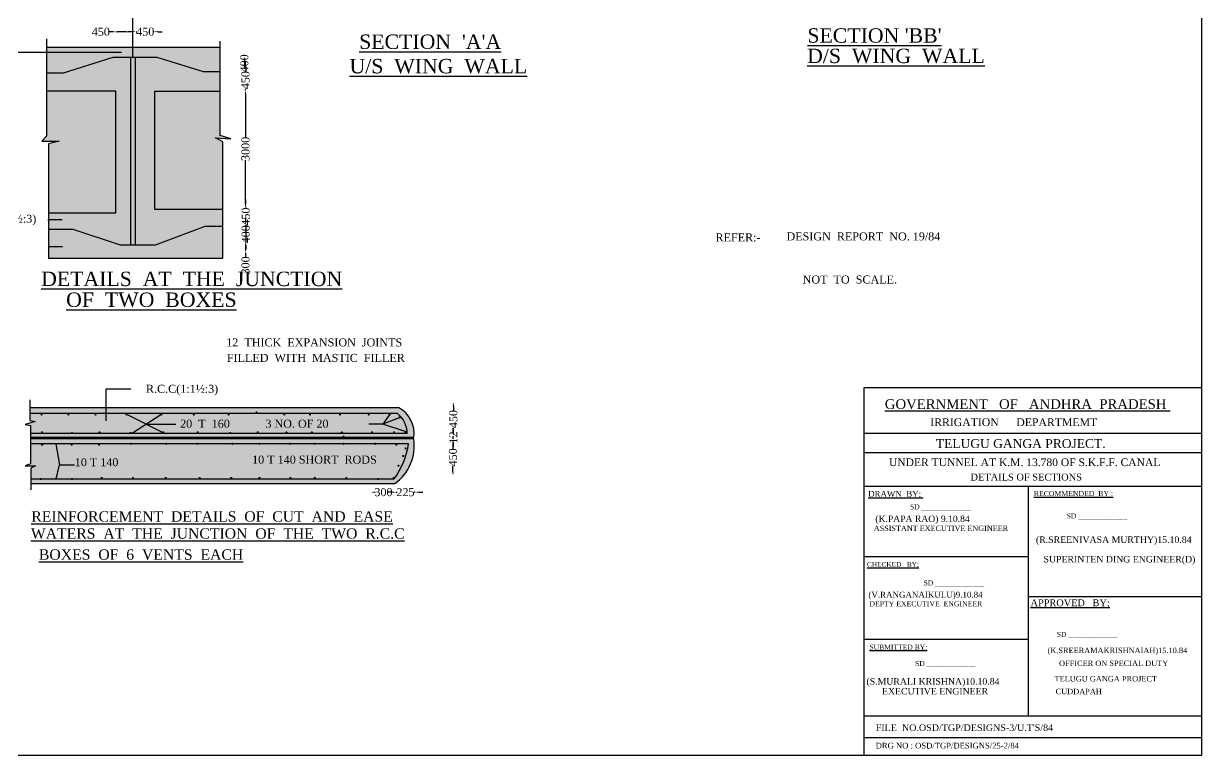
# Model space of a CAD drawing. Header units: millimetres. Extents: x 406 to 27759, y 434 to 17008.
# Drawn here: x 13044 to 27759, y 434 to 9581 of the extents above; entities that cross this region are included whole.
import ezdxf

# ---------------------------------------------------------------- set-up
doc = ezdxf.new("R2010")
doc.units = ezdxf.units.MM
doc.linetypes.add('ACAD_ISO03W100', pattern=[30, 12, -18])
for name, color, linetype in [('DIM', 5, 'Continuous'), ('dwg', 20, 'Continuous'), ('HATCH', 2, 'Continuous'), ('TEXT', 7, 'Continuous')]:
    doc.layers.add(name, color=color, linetype=linetype)
doc.layers.add('TITLE', color=7, linetype='Continuous', lineweight=30)
doc.styles.get("Standard").update_dxf_attribs({"font": 'TIMES.TTF', "height": 100})
doc.dimstyles.new('ISO-25', dxfattribs={"dimtxt": 100, "dimasz": 50, "dimexe": 1.265, "dimexo": 0.625, "dimtad": 0, "dimdec": 1, "dimtxsty": 'Standard', "dimcen": 2.5, "dimse1": 1, "dimse2": 1, "dimclre": 5, "dimclrt": 4, "dimadec": 0, "dimazin": 0, "dimtfac": 1, "dimtdec": 1, "dimtmove": 0, "dimatfit": 3, "dimfxl": 1, "dimarcsym": 0})

# ---------------------------------------------------------------- blocks, each defined once
blk = doc.blocks.new('*D54')
at = {"layer": 'Defpoints', "color": 0, "ltscale": 15}
for p in [(17382, 3728), (17698, 3728), (17698, 3724)]:
    blk.add_point(p, dxfattribs=at)
at = {"layer": 'DIM', "color": 0, "lineweight": -2, "ltscale": 15}
for p, q in [((17432, 3724), (17435, 3724)), ((17648, 3724), (17646, 3724))]:
    blk.add_line(p, q, dxfattribs=at)
at = {"layer": 'DIM', "color": 0, "ltscale": 15}
for points in [[(17432, 3732), (17432, 3716), (17382, 3724)], [(17648, 3732), (17648, 3716), (17698, 3724)]]:
    blk.add_solid(points, dxfattribs=at)
at = {"layer": 'DIM', "color": 4, "ltscale": 15, "insert": (17540, 3724), "char_height": 100, "attachment_point": 5}
blk.add_mtext('300', dxfattribs=at)
blk = doc.blocks.new('*D55')
at = {"layer": 'Defpoints', "color": 0, "ltscale": 15}
for p in [(17698, 3724), (17931, 3724), (17931, 3724)]:
    blk.add_point(p, dxfattribs=at)
at = {"layer": 'DIM', "color": 0, "lineweight": -2, "ltscale": 15}
for p, q in [((17648, 3724), (17598, 3724)), ((17698, 3724), (17710, 3724)), ((17931, 3724), (17920, 3724)), ((17981, 3724), (18031, 3724))]:
    blk.add_line(p, q, dxfattribs=at)
at = {"layer": 'DIM', "color": 0, "ltscale": 15}
for points in [[(17648, 3732), (17648, 3716), (17698, 3724)], [(17981, 3732), (17981, 3716), (17931, 3724)]]:
    blk.add_solid(points, dxfattribs=at)
at = {"layer": 'DIM', "color": 4, "ltscale": 15, "insert": (17815, 3724), "char_height": 100, "attachment_point": 5}
blk.add_mtext('225', dxfattribs=at)
blk = doc.blocks.new('*D56')
at = {"layer": 'Defpoints', "color": 0, "ltscale": 15}
for p in [(18408, 4389), (18410, 4389), (18410, 3929)]:
    blk.add_point(p, dxfattribs=at)
at = {"layer": 'DIM', "color": 0, "lineweight": -2, "ltscale": 15}
for p, q in [((18408, 4339), (18408, 4267)), ((18408, 3979), (18408, 4052))]:
    blk.add_line(p, q, dxfattribs=at)
at = {"layer": 'DIM', "color": 0, "ltscale": 15}
for points in [[(18400, 4339), (18417, 4339), (18408, 4389)], [(18400, 3979), (18417, 3979), (18408, 3929)]]:
    blk.add_solid(points, dxfattribs=at)
at = {"layer": 'DIM', "color": 4, "ltscale": 15, "insert": (18408, 4159), "char_height": 100, "attachment_point": 5, "rotation": 90}
blk.add_mtext('450', dxfattribs=at)
blk = doc.blocks.new('*D57')
at = {"layer": 'Defpoints', "color": 0, "ltscale": 15}
for p in [(18408, 4426), (18412, 4426), (18408, 4389)]:
    blk.add_point(p, dxfattribs=at)
at = {"layer": 'DIM', "color": 0, "lineweight": -2, "ltscale": 15}
for p, q in [((18412, 4476), (18412, 4526)), ((18412, 4389), (18412, 4426)), ((18412, 4339), (18412, 4289))]:
    blk.add_line(p, q, dxfattribs=at)
at = {"layer": 'DIM', "color": 0, "ltscale": 15}
for points in [[(18404, 4476), (18420, 4476), (18412, 4426)], [(18404, 4339), (18420, 4339), (18412, 4389)]]:
    blk.add_solid(points, dxfattribs=at)
at = {"layer": 'DIM', "color": 4, "ltscale": 15, "insert": (18412, 4407), "char_height": 100, "attachment_point": 5, "rotation": 90}
blk.add_mtext('12', dxfattribs=at)
blk = doc.blocks.new('*D58')
at = {"layer": 'Defpoints', "color": 0, "ltscale": 15}
for p in [(18412, 4850), (18413, 4850), (18412, 4426)]:
    blk.add_point(p, dxfattribs=at)
at = {"layer": 'DIM', "color": 0, "lineweight": -2, "ltscale": 15}
for p, q in [((18413, 4800), (18413, 4746)), ((18413, 4476), (18413, 4530))]:
    blk.add_line(p, q, dxfattribs=at)
at = {"layer": 'DIM', "color": 0, "ltscale": 15}
for points in [[(18404, 4800), (18421, 4800), (18413, 4850)], [(18404, 4476), (18421, 4476), (18413, 4426)]]:
    blk.add_solid(points, dxfattribs=at)
at = {"layer": 'DIM', "color": 4, "ltscale": 15, "insert": (18413, 4638), "char_height": 100, "attachment_point": 5, "rotation": 90}
blk.add_mtext('450', dxfattribs=at)
blk = doc.blocks.new('*D60')
at = {"layer": 'Defpoints', "color": 0, "ltscale": 15}
for p in [(14166, 9477), (14166, 9477), (14377, 9477)]:
    blk.add_point(p, dxfattribs=at)
at = {"layer": 'DIM', "color": 0, "lineweight": -2, "ltscale": 15}
for p, q in [((14166, 9477), (14116, 9477)), ((14327, 9477), (14216, 9477))]:
    blk.add_line(p, q, dxfattribs=at)
at = {"layer": 'DIM', "color": 0, "ltscale": 15}
for points in [[(14216, 9485), (14216, 9468), (14166, 9477)], [(14327, 9485), (14327, 9468), (14377, 9477)]]:
    blk.add_solid(points, dxfattribs=at)
at = {"layer": 'DIM', "color": 4, "ltscale": 15, "insert": (14009, 9477), "char_height": 100, "attachment_point": 5}
blk.add_mtext('450', dxfattribs=at)
blk = doc.blocks.new('*D61')
at = {"layer": 'Defpoints', "color": 0, "ltscale": 15}
for p in [(14451, 9474), (14677, 9479), (14677, 9474)]:
    blk.add_point(p, dxfattribs=at)
at = {"layer": 'DIM', "color": 0, "lineweight": -2, "ltscale": 15}
for p, q in [((14401, 9479), (14351, 9479)), ((14451, 9479), (14457, 9479)), ((14677, 9479), (14672, 9479)), ((14727, 9479), (14777, 9479))]:
    blk.add_line(p, q, dxfattribs=at)
at = {"layer": 'DIM', "color": 0, "ltscale": 15}
for points in [[(14401, 9487), (14401, 9470), (14451, 9479)], [(14727, 9487), (14727, 9470), (14677, 9479)]]:
    blk.add_solid(points, dxfattribs=at)
at = {"layer": 'DIM', "color": 4, "ltscale": 15, "insert": (14564, 9479), "char_height": 100, "attachment_point": 5}
blk.add_mtext('450', dxfattribs=at)
blk = doc.blocks.new('*D62')
at = {"layer": 'Defpoints', "color": 0, "ltscale": 15}
for p in [(15802, 9168), (15802, 8997), (15802, 8997)]:
    blk.add_point(p, dxfattribs=at)
at = {"layer": 'DIM', "color": 0, "lineweight": -2, "ltscale": 15}
blk.add_line((15802, 9118), (15802, 9047), dxfattribs=at)
at = {"layer": 'DIM', "color": 0, "ltscale": 15}
for points in [[(15794, 9118), (15810, 9118), (15802, 9168)], [(15794, 9047), (15810, 9047), (15802, 8997)]]:
    blk.add_solid(points, dxfattribs=at)
at = {"layer": 'DIM', "color": 4, "ltscale": 15, "insert": (15802, 9083), "char_height": 100, "attachment_point": 5, "rotation": 90}
blk.add_mtext('400', dxfattribs=at)
blk = doc.blocks.new('*D63')
at = {"layer": 'Defpoints', "color": 0, "ltscale": 15}
for p in [(15802, 8997), (15802, 8749), (15816, 8749)]:
    blk.add_point(p, dxfattribs=at)
at = {"layer": 'DIM', "color": 0, "lineweight": -2, "ltscale": 15}
for p, q in [((15816, 9047), (15816, 9097)), ((15816, 8997), (15816, 8981)), ((15816, 8749), (15816, 8765)), ((15816, 8699), (15816, 8649))]:
    blk.add_line(p, q, dxfattribs=at)
at = {"layer": 'DIM', "color": 0, "ltscale": 15}
for points in [[(15808, 9047), (15824, 9047), (15816, 8997)], [(15808, 8699), (15824, 8699), (15816, 8749)]]:
    blk.add_solid(points, dxfattribs=at)
at = {"layer": 'DIM', "color": 4, "ltscale": 15, "insert": (15816, 8873), "char_height": 100, "attachment_point": 5, "rotation": 90}
blk.add_mtext('450', dxfattribs=at)
blk = doc.blocks.new('*D64')
at = {"layer": 'Defpoints', "color": 0, "ltscale": 15}
for p in [(15816, 8749), (15816, 7280), (15816, 7280)]:
    blk.add_point(p, dxfattribs=at)
at = {"layer": 'DIM', "color": 0, "lineweight": -2, "ltscale": 15}
for p, q in [((15816, 8699), (15816, 8157)), ((15816, 7330), (15816, 7872))]:
    blk.add_line(p, q, dxfattribs=at)
at = {"layer": 'DIM', "color": 0, "ltscale": 15}
for points in [[(15808, 8699), (15824, 8699), (15816, 8749)], [(15808, 7330), (15824, 7330), (15816, 7280)]]:
    blk.add_solid(points, dxfattribs=at)
at = {"layer": 'DIM', "color": 4, "ltscale": 15, "insert": (15816, 8014), "char_height": 100, "attachment_point": 5, "rotation": 90}
blk.add_mtext('3000', dxfattribs=at)
blk = doc.blocks.new('*D65')
at = {"layer": 'Defpoints', "color": 0, "ltscale": 15}
for p in [(15816, 7280), (15816, 7057), (15819, 7057)]:
    blk.add_point(p, dxfattribs=at)
at = {"layer": 'DIM', "color": 0, "lineweight": -2, "ltscale": 15}
for p, q in [((15819, 7330), (15819, 7380)), ((15819, 7280), (15819, 7276)), ((15819, 7057), (15819, 7061)), ((15819, 7007), (15819, 6957))]:
    blk.add_line(p, q, dxfattribs=at)
at = {"layer": 'DIM', "color": 0, "ltscale": 15}
for points in [[(15810, 7330), (15827, 7330), (15819, 7280)], [(15810, 7007), (15827, 7007), (15819, 7057)]]:
    blk.add_solid(points, dxfattribs=at)
at = {"layer": 'DIM', "color": 4, "ltscale": 15, "insert": (15819, 7168), "char_height": 100, "attachment_point": 5, "rotation": 90}
blk.add_mtext('450', dxfattribs=at)
blk = doc.blocks.new('*D66')
at = {"layer": 'Defpoints', "color": 0, "ltscale": 15}
for p in [(15819, 7057), (15819, 6855), (15819, 6855)]:
    blk.add_point(p, dxfattribs=at)
at = {"layer": 'DIM', "color": 0, "lineweight": -2, "ltscale": 15}
for p, q in [((15819, 7107), (15819, 7157)), ((15819, 7057), (15819, 6855)), ((15819, 6805), (15819, 6755))]:
    blk.add_line(p, q, dxfattribs=at)
at = {"layer": 'DIM', "color": 0, "ltscale": 15}
for points in [[(15810, 7107), (15827, 7107), (15819, 7057)], [(15810, 6805), (15827, 6805), (15819, 6855)]]:
    blk.add_solid(points, dxfattribs=at)
at = {"layer": 'DIM', "color": 4, "ltscale": 15, "insert": (15819, 6947), "char_height": 100, "attachment_point": 5, "rotation": 90}
blk.add_mtext('400', dxfattribs=at)
blk = doc.blocks.new('*D67')
at = {"layer": 'Defpoints', "color": 0, "ltscale": 15}
for p in [(15819, 6855), (15816, 6714), (15819, 6714)]:
    blk.add_point(p, dxfattribs=at)
at = {"layer": 'DIM', "color": 0, "lineweight": -2, "ltscale": 15}
for p, q in [((15816, 6805), (15816, 6764)), ((15816, 6714), (15816, 6664))]:
    blk.add_line(p, q, dxfattribs=at)
at = {"layer": 'DIM', "color": 0, "ltscale": 15}
for points in [[(15808, 6805), (15825, 6805), (15816, 6855)], [(15808, 6764), (15825, 6764), (15816, 6714)]]:
    blk.add_solid(points, dxfattribs=at)
at = {"layer": 'DIM', "color": 4, "ltscale": 15, "insert": (15816, 6558), "char_height": 100, "attachment_point": 5, "rotation": 90}
blk.add_mtext('300', dxfattribs=at)

msp = doc.modelspace()

# ---------------------------------------------------------------- hatches: boundary and pattern name
at = {"layer": 'HATCH', "ltscale": 15}
h = msp.add_hatch(dxfattribs=at)
h.set_pattern_fill('AR-CONC', color=256, scale=2, style=0)
h.set_pattern_definition([(50, (0, 0), (364.3693, -31.8782), [38.1, -419.1]), (355, (0, 0), (-70.4857, 382.1133), [30.48, -335.28]), (100.451, (30.36, -2.66), (293.885, 350.2334), [32.38, -356.18]), (46.1842, (0, 101.6), (542.158, -84.0847), [57.15, -628.65]), (96.6356, (45.2, 94.6), (474.8085, 494.851), [48.57, -534.27]), (351.184, (0, 101.6), (474.809, 494.85), [45.72, -502.92]), (21, (50.8, 76.2), (303.2298, -204.531), [38.1, -419.1]), (326, (50.8, 76.2), (123.604, 368.376), [30.48, -335.28]), (71.4514, (76.07, 59.16), (426.833, 163.8457), [32.38, -356.18]), (37.5, (0, 0), (6.1772, 169.1101), [0, -331.216, 0, -340.36, 0, -336.55]), (7.5, (0, 0), (133.6393, 200.3611), [0, -194.056, 0, -323.596, 0, -128.27]), (327.5, (-113.28, 0), (271.1812, -11.4575), [0, -127, 0, -396.24, 0, -525.78]), (317.5, (-164.08, 0), (296.2584, 50.853), [0, -165.1, 0, -263.144, 0, -373.38])])
h.paths.add_polyline_path([(4974.3, 15031.6), (4974.3, 15183.85), (4029.8, 15183.85), (3991.62, 15041.3), (3951.16, 15118.1), (3929.26, 15052.67), (3855.94, 15183.85), (3650.1, 15183.85), (3049.49, 15545.17), (2937.02, 15466.01), (2937.02, 15542.48), (2878.56, 15500.11), (2900.43, 15634.84), (3650.1, 15183.85), (4974.3, 15183.85), (4974.3, 12576.6), (5026.74, 12531.47), (5080.09, 12467.07), (5137.88, 12400.44), (5177.89, 12327.16), (5137.88, 12225), (5060.08, 12123.58), (2132.06, 12123.58), (2132.06, 12383.34), (2033.94, 12412.75), (2118.64, 12457.85), (2118.64, 12981.7), (2919.37, 12981.7), (4256.46, 15031.6)], flags=16)
h.paths.add_polyline_path([(8294.54, 15233.41), (9217.89, 15233.41), (9770.77, 15605.61), (9744.98, 15405.52), (9572.49, 15472.13), (9217.89, 15233.41), (8918.51, 15233.41), (10372.76, 13087.67), (10993.03, 13087.67), (10993.03, 12564.44), (11060.9, 12561.9), (10900.98, 12509.54), (11025.23, 12482.69), (11025.23, 12233.28), (8294.54, 12233.28)], flags=16)
h.paths.add_polyline_path([(3954.88, 8848.08), (4528.82, 8848.08), (5218.19, 4175.4), (5539.7, 4175.4), (5539.7, 2375.05), (4942.89, 2375.05), (4424.31, 3532.8), (2240.23, 3532.8), (2240.23, 4175.4), (2541.62, 4175.4), (3954.88, 8848.08), (3000.44, 9083.3), (2910.5, 8965.22), (2885.07, 9037.88), (2835.85, 8974.39), (2777.14, 9138.33)], flags=16)
h.paths.add_polyline_path([(8560.24, 9113.06), (9165.53, 9113.06), (10165.97, 9254.23), (10117.32, 9085.41), (9974.74, 9227.24), (9165.53, 9113.06), (10857.26, 4213.32), (11156.77, 4213.32), (11156.77, 3665.13), (8694.15, 3665.13), (8377.79, 2394.39), (7771.32, 2394.39), (7771.32, 4213.32), (8061.42, 4213.32)], flags=16)
h.paths.add_polyline_path([(13331.72, 9279.43), (15498.14, 9279.43), (15498.14, 8183.29), (15633.49, 8141.53), (15442.41, 8152.47), (15531.48, 8101.8), (15531.48, 6650.47), (13353.09, 6650.47), (13353.09, 8078.59), (13489.66, 8112.3), (13271.15, 8112.3), (13331.72, 8174.91)], flags=16)
h.paths.add_polyline_path([(18551.3, 16564.02), (18551.3, 11144.58), (19901.85, 11144.58), (19901.85, 10566.39), (19980.3, 10558.31), (19744.14, 10499.32), (19918.99, 10478.89), (19918.99, 9658.92), (18875.14, 9658.92), (18875.14, 10249.45), (15068.9, 10249.45), (15068.9, 10776.25), (15349.11, 10776.25), (17893.46, 16564.02), (16829.25, 16564.02), (16805.17, 16503.46), (16764.05, 16564.02), (16722.13, 16471.49), (16678.26, 16520.03), (16648.8, 16453.19), (16558.81, 16564.02)], flags=16)
h.paths.add_polyline_path([(13120.33, 4780.48), (17727.67, 4780.48, -0.32477082), (17917.83, 4409.47), (13131.72, 4409.47), (13131.72, 4389.04), (17919.51, 4389.04, -0.27958138), (17683.22, 3832.63), (13134.44, 3832.63), (13134.44, 4025.78), (13192.58, 4052.86), (13064.06, 4052.86), (13131.72, 4079.94), (13131.72, 4555.94), (13063.63, 4569.25), (13189.05, 4608.72), (13120.33, 4619.18)], flags=16)
h.paths.add_polyline_path([(15955.2, 4712.43, -0.41421356), (15947.95, 4719.68, -1), (15962.46, 4719.68, -0.41421356), (15955.2, 4712.43), (17709.28, 4712.43, -0.22873612), (17837.39, 4456.88), (13648.07, 4456.88, -0.41421356), (13640.82, 4464.13, -1), (13655.32, 4464.13, -0.41421356), (13648.07, 4456.88), (14380.05, 4456.88, -0.41421356), (14372.8, 4464.13, -1), (14387.3, 4464.13, -0.41421356), (14380.05, 4456.88), (15625.81, 4456.88, -0.41421356), (15618.55, 4464.13, -1), (15633.06, 4464.13, -0.41421356), (15625.81, 4456.88), (17837.39, 4456.88, 0.22873612), (17709.28, 4712.43)], flags=0)
h.paths.add_polyline_path([(13275.66, 4695.24, -1), (13261.15, 4695.24, -1)], flags=0)
h.paths.add_polyline_path([(13282.14, 4471.38, -1), (13267.64, 4471.38, -1)], flags=0)
h.paths.add_polyline_path([(14377.4, 4328.8, -1), (14391.91, 4328.8), (14818.08, 4328.8, -1), (14832.58, 4328.8), (15206.31, 4328.8, -1), (15220.81, 4328.8), (15646.43, 4328.8, -1), (15660.93, 4328.8), (15982.46, 4328.8, -1), (15996.97, 4328.8), (16363.35, 4328.8, -1), (16377.85, 4328.8), (16674.29, 4328.8, -1), (16688.79, 4328.8), (17035.03, 4328.8, -1), (17049.54, 4328.8), (17430.57, 4328.8, -1), (17445.08, 4328.8), (17853.28, 4328.8, -0.11937002), (17673.18, 3889.07), (17479.53, 3889.07, -1), (17465.03, 3889.07), (13656.35, 3889.07, -1), (13641.85, 3889.07), (13263.41, 3889.07, -1), (13248.91, 3889.07, -1), (13263.41, 3889.07), (13641.85, 3889.07, -1), (13656.35, 3889.07), (17465.03, 3889.07, -1), (17479.53, 3889.07), (17673.18, 3889.07, 0.11937002), (17853.28, 4328.8), (17445.08, 4328.8, -1), (17430.57, 4328.8), (17049.54, 4328.8, -1), (17035.03, 4328.8), (16688.79, 4328.8, -1), (16674.29, 4328.8), (16377.85, 4328.8, -1), (16363.35, 4328.8), (15996.97, 4328.8, -1), (15982.46, 4328.8), (15660.93, 4328.8, -1), (15646.43, 4328.8), (15220.81, 4328.8, -1), (15206.31, 4328.8), (14832.58, 4328.8, -1), (14818.08, 4328.8), (14391.91, 4328.8, -1)], flags=0)
h.paths.add_polyline_path([(13609.58, 4695.24, -1), (13595.07, 4695.24, -1)], flags=0)
h.paths.add_polyline_path([(13282.81, 4317.84, -1), (13268.31, 4317.84, -1)], flags=0)
h.paths.add_polyline_path([(13950.42, 4695.24, -1), (13935.92, 4695.24, -1)], flags=0)
h.paths.add_polyline_path([(13650.73, 4317.84, -1), (13636.23, 4317.84, -1)], flags=0)
h.paths.add_polyline_path([(13999.97, 4471.38, -1), (13985.47, 4471.38, -1)], flags=0)
h.paths.add_polyline_path([(14336.24, 4695.24, -1), (14321.74, 4695.24, -1)], flags=0)
h.paths.add_polyline_path([(13992.29, 4317.84, -1), (13977.79, 4317.84, -1)], flags=0)
h.paths.add_polyline_path([(14772.21, 4695.24, -1), (14757.71, 4695.24, -1)], flags=0)
h.paths.add_polyline_path([(14027.72, 3902.42, -1), (14013.22, 3902.42, -1)], flags=0)
h.paths.add_polyline_path([(14796.69, 4471.38, -1), (14782.19, 4471.38, -1)], flags=0)
h.paths.add_polyline_path([(15178.31, 4695.24, -1), (15163.8, 4695.24, -1)], flags=0)
h.paths.add_polyline_path([(14417.89, 3902.42, -1), (14403.39, 3902.42, -1)], flags=0)
h.paths.add_polyline_path([(15225.55, 4471.38, -1), (15211.04, 4471.38, -1)], flags=0)
h.paths.add_polyline_path([(15612.72, 4695.24, -1), (15598.22, 4695.24, -1)], flags=0)
h.paths.add_polyline_path([(14827.28, 3902.42, -1), (14812.77, 3902.42, -1)], flags=0)
h.paths.add_polyline_path([(15249.96, 3902.42, -1), (15235.46, 3902.42, -1)], flags=0)
h.paths.add_polyline_path([(15976.39, 4471.38, -1), (15961.89, 4471.38, -1)], flags=0)
h.paths.add_polyline_path([(16307.5, 4695.24, -1), (16293, 4695.24, -1)], flags=0)
h.paths.add_polyline_path([(15645.02, 3902.42, -1), (15630.52, 3902.42, -1)], flags=0)
h.paths.add_polyline_path([(16335.79, 4471.38, -1), (16321.29, 4471.38, -1)], flags=0)
h.paths.add_polyline_path([(16630.1, 4695.24, -1), (16615.59, 4695.24, -1)], flags=0)
h.paths.add_polyline_path([(15998.05, 3902.42, -1), (15983.54, 3902.42, -1)], flags=0)
h.paths.add_polyline_path([(16652.81, 4471.38, -1), (16638.31, 4471.38, -1)], flags=0)
h.paths.add_polyline_path([(17003.45, 4695.24, -1), (16988.95, 4695.24, -1)], flags=0)
h.paths.add_polyline_path([(16385.47, 3902.42, -1), (16370.97, 3902.42, -1)], flags=0)
h.paths.add_polyline_path([(17027.22, 4471.38, -1), (17012.72, 4471.38, -1)], flags=0)
h.paths.add_polyline_path([(17047.33, 4416.72, -1), (17032.83, 4416.72, -1)], flags=0)
h.paths.add_polyline_path([(17362.96, 4695.24, -1), (17348.46, 4695.24, -1)], flags=0)
h.paths.add_polyline_path([(16689.57, 3902.42, -1), (16675.07, 3902.42, -1)], flags=0)
h.paths.add_polyline_path([(17404.24, 4471.38, -1), (17389.73, 4471.38, -1)], flags=0)
h.paths.add_polyline_path([(17622.91, 4693.32, -1), (17608.41, 4693.32, -1)], flags=0)
h.paths.add_polyline_path([(17083.36, 3902.42, -1), (17068.86, 3902.42, -1)], flags=0)
h.paths.add_polyline_path([(17748.46, 4657.68, -1), (17733.95, 4657.68, -1)], flags=0)
h.paths.add_polyline_path([(17678.51, 4471.38, -1), (17664.01, 4471.38, -1)], flags=0)
h.paths.add_polyline_path([(17823.63, 4479.32, -1), (17809.12, 4479.32, -1)], flags=0)
h.paths.add_polyline_path([(17707.4, 4317.84, -1), (17692.89, 4317.84, -1)], flags=0)
h.paths.add_polyline_path([(17824.34, 4270.22, -1), (17809.84, 4270.22, -1)], flags=0)
h.paths.add_polyline_path([(17794.09, 4177.01, -1), (17779.58, 4177.01, -1)], flags=0)
h.paths.add_polyline_path([(21236, 10860.43), (21528, 10860.43), (24060.9, 16588.03), (23145.46, 16588.03), (23100.86, 16493.74), (23052.29, 16539.87), (23026.79, 16486.34), (22928.36, 16588.03), (24728.05, 16588.03), (24728.05, 11185.02), (26265.29, 11183.41), (26265.29, 10524.91), (26327.03, 10524.91), (26209.07, 10462.13), (26283.02, 10450.01), (26283.02, 9675.54), (25016.91, 9675.54), (25016.91, 10264.46), (21236, 10264.46)], flags=16)
h.paths.add_polyline_path([(17734.83, 4054.83, -1), (17720.33, 4054.83, -1)], flags=0)
h.paths.add_polyline_path([(17674.32, 3902.42, -1), (17659.81, 3902.42, -1)], flags=0)
h.paths.add_polyline_path([(10271.91, 13236.47), (10372.76, 13087.67), (10993.03, 13087.67), (10993.03, 12564.44), (11060.9, 12561.9), (10900.98, 12509.54), (11025.23, 12482.69), (11025.23, 12233.28), (8294.54, 12233.28), (8294.54, 13236.47)])
h = msp.add_hatch(dxfattribs=at)
h.set_pattern_fill('AR-CONC', color=256, scale=2, style=0)
h.paths.add_polyline_path([(9165.53, 9113.06), (9165.53, 4213.32), (10857.26, 4213.32)])
h.paths.add_polyline_path([(9165.53, 9113.06), (8560.24, 9113.06), (8560.24, 4213.32), (9165.53, 4213.32)])
h.paths.add_polyline_path([(8560.24, 9113.06), (8061.42, 4213.32), (8560.24, 4213.32)])
h.paths.add_polyline_path([(14161.9, 9160.5), (13541.05, 8965.37), (13331.72, 8965.37), (13331.72, 8735.58), (14197.95, 8735.58), (14197.95, 7215.17), (13353.09, 7215.17), (13353.09, 7009.53), (13658.87, 7009.53), (14249.04, 6814.6), (14691.19, 6814.6), (15310.77, 7047.25), (15531.48, 7047.25), (15531.48, 7261.13), (14679.14, 7261.13), (14679.14, 8731.35), (15498.14, 8731.35), (15498.14, 8981.79), (15288.48, 8981.79), (14709.97, 9160.5)])
h.paths.add_polyline_path([(15531.48, 7047.25), (15310.77, 7047.25), (14691.19, 6814.6), (14249.04, 6814.6), (13658.87, 7009.53), (13353.09, 7009.53), (13353.09, 6650.47), (15531.48, 6650.47)])
h.paths.add_polyline_path([(15498.14, 9279.43), (13331.72, 9279.43), (13331.72, 8965.37), (13541.05, 8965.37), (14161.9, 9160.5), (14709.97, 9160.5), (15288.48, 8981.79), (15498.14, 8981.79)])

# ---------------------------------------------------------------- linework, layer by layer
at = {"layer": 'DIM', "ltscale": 15}
for points in [[(14336.24, 4695.24), (14782.42, 4469.56)], [(14393.61, 4456.88), (14757.71, 4695.24)], [(14575.66, 4576.06), (14944.59, 4576.06)]]:
    msp.add_lwpolyline(points, dxfattribs=at)
at = {"layer": 'dwg', "ltscale": 15}
for points in [[(13331.72, 9388.76), (13331.72, 8174.91), (13271.15, 8112.3), (13489.66, 8112.3), (13353.09, 8078.59), (13353.09, 6650.47), (15531.48, 6650.47), (15531.48, 8101.8), (15442.41, 8152.47), (15633.49, 8141.53), (15498.14, 8183.29), (15498.14, 9359.6)], [(15498.14, 9279.43), (13331.72, 9279.43)], [(13331.72, 8965.37), (13541.05, 8965.37), (14161.9, 9160.5), (14709.97, 9160.5), (15288.48, 8981.79), (15498.14, 8981.79)], [(14379.51, 9160.5), (14379.51, 6822.02)], [(14435.94, 9160.5), (14435.94, 6820.75)], [(13353.09, 7215.17), (14197.95, 7215.17), (14197.95, 8735.58), (13331.72, 8735.58)], [(15498.14, 8731.35), (14679.14, 8731.35), (14679.14, 7261.13), (15531.48, 7261.13)], [(13353.09, 7009.53), (13658.87, 7009.53), (14249.04, 6814.6), (14691.19, 6814.6), (15310.77, 7047.25), (15531.48, 7047.25)], [(13120.33, 4876.51), (13120.33, 4619.18), (13189.05, 4608.72), (13063.63, 4569.25), (13131.72, 4555.94), (13131.72, 4079.94), (13064.06, 4052.86), (13192.58, 4052.86), (13134.44, 4025.78), (13134.44, 3752.36)], [(13120.33, 4780.48), (17727.67, 4780.48)], [(13120.33, 4712.43), (17709.28, 4712.43)], [(17837.39, 4456.88), (13131.72, 4456.88)], [(17917.83, 4409.47), (17917.83, 4409.47), (13131.72, 4409.47)], [(17919.51, 4389.04), (13131.72, 4389.04)], [(17853.28, 4328.8), (13131.72, 4328.8)], [(13134.44, 3889.07), (17673.18, 3889.07)], [(13134.44, 3832.63), (17683.22, 3832.63)]]:
    msp.add_lwpolyline(points, dxfattribs=at)
for centre, radius, start, end in [((17508.64, 4451.95), 328.79, 0.857957, 52.393832), ((17567.28, 4464.03), 354.78, 351.152676, 63.121814), ((16855.41, 4480.76), 1009.37, 324.112417, 351.341169), ((17342.71, 4305.61), 582.8, 305.75071, 8.23072)]:
    msp.add_arc(centre, radius, start, end, dxfattribs=at)
at = {"layer": 'HATCH', "ltscale": 15, "const_width": 12.66}
for points in [[(15947.95, 4719.68, 1), (15962.46, 4719.68, 1)], [(13261.15, 4695.24, 1), (13275.66, 4695.24, 1)], [(13595.07, 4695.24, 1), (13609.58, 4695.24, 1)], [(13935.92, 4695.24, 1), (13950.42, 4695.24, 1)], [(14321.74, 4695.24, 1), (14336.24, 4695.24, 1)], [(14757.71, 4695.24, 1), (14772.21, 4695.24, 1)], [(15163.8, 4695.24, 1), (15178.31, 4695.24, 1)], [(15598.22, 4695.24, 1), (15612.72, 4695.24, 1)], [(16293, 4695.24, 1), (16307.5, 4695.24, 1)], [(16615.59, 4695.24, 1), (16630.1, 4695.24, 1)], [(16988.95, 4695.24, 1), (17003.45, 4695.24, 1)], [(17348.46, 4695.24, 1), (17362.96, 4695.24, 1)], [(17608.41, 4693.32, 1), (17622.91, 4693.32, 1)], [(17733.95, 4657.68, 1), (17748.46, 4657.68, 1)], [(13267.64, 4471.38, 1), (13282.14, 4471.38, 1)], [(13640.82, 4464.13, 1), (13655.32, 4464.13, 1)], [(13985.47, 4471.38, 1), (13999.97, 4471.38, 1)], [(14372.8, 4464.13, 1), (14387.3, 4464.13, 1)], [(14782.19, 4471.38, 1), (14796.69, 4471.38, 1)], [(15211.04, 4471.38, 1), (15225.55, 4471.38, 1)], [(15618.55, 4464.13, 1), (15633.06, 4464.13, 1)], [(15961.89, 4471.38, 1), (15976.39, 4471.38, 1)], [(16321.29, 4471.38, 1), (16335.79, 4471.38, 1)], [(16638.31, 4471.38, 1), (16652.81, 4471.38, 1)], [(17012.72, 4471.38, 1), (17027.22, 4471.38, 1)], [(17032.83, 4416.72, 1), (17047.33, 4416.72, 1)], [(17389.73, 4471.38, 1), (17404.24, 4471.38, 1)], [(17664.01, 4471.38, 1), (17678.51, 4471.38, 1)], [(17809.12, 4479.32, 1), (17823.63, 4479.32, 1)], [(13268.31, 4317.84, 1), (13282.81, 4317.84, 1)], [(13636.23, 4317.84, 1), (13650.73, 4317.84, 1)], [(13977.79, 4317.84, 1), (13992.29, 4317.84, 1)], [(14377.4, 4328.8, 1), (14391.91, 4328.8, 1)], [(14818.08, 4328.8, 1), (14832.58, 4328.8, 1)], [(15206.31, 4328.8, 1), (15220.81, 4328.8, 1)], [(15646.43, 4328.8, 1), (15660.93, 4328.8, 1)], [(15982.46, 4328.8, 1), (15996.97, 4328.8, 1)], [(16363.35, 4328.8, 1), (16377.85, 4328.8, 1)], [(16674.29, 4328.8, 1), (16688.79, 4328.8, 1)], [(17035.03, 4328.8, 1), (17049.54, 4328.8, 1)], [(17430.57, 4328.8, 1), (17445.08, 4328.8, 1)], [(17692.89, 4317.84, 1), (17707.4, 4317.84, 1)], [(17809.84, 4270.22, 1), (17824.34, 4270.22, 1)], [(17779.58, 4177.01, 1), (17794.09, 4177.01, 1)], [(17720.33, 4054.83, 1), (17734.83, 4054.83, 1)], [(13248.91, 3889.07, 1), (13263.41, 3889.07, 1)], [(13641.85, 3889.07, 1), (13656.35, 3889.07, 1)], [(14013.22, 3902.42, 1), (14027.72, 3902.42, 1)], [(14403.39, 3902.42, 1), (14417.89, 3902.42, 1)], [(14812.77, 3902.42, 1), (14827.28, 3902.42, 1)], [(15235.46, 3902.42, 1), (15249.96, 3902.42, 1)], [(15630.52, 3902.42, 1), (15645.02, 3902.42, 1)], [(15983.54, 3902.42, 1), (15998.05, 3902.42, 1)], [(16370.97, 3902.42, 1), (16385.47, 3902.42, 1)], [(16675.07, 3902.42, 1), (16689.57, 3902.42, 1)], [(17068.86, 3902.42, 1), (17083.36, 3902.42, 1)], [(17465.03, 3889.07, 1), (17479.53, 3889.07, 1)], [(17659.81, 3902.42, 1), (17674.32, 3902.42, 1)]]:
    msp.add_lwpolyline(points, format="xyb", close=True, dxfattribs=at)
at = {"layer": 'TITLE', "lineweight": 30}
for p, q in [((23546.53, 434.16), (23546.53, 5030.39)), ((23546.53, 4462.43), (27759.14, 4462.43)), ((23546.53, 4220.02), (27759.14, 4220.02)), ((23546.53, 3798.8), (27759.14, 3798.8)), ((23546.53, 928.01), (27759.14, 928.01)), ((23546.53, 659.99), (27759.14, 659.99))]:
    msp.add_line(p, q, dxfattribs=at)
at = {"layer": 'TITLE'}
for p, q in [((27759.14, 5030.39), (27759.14, 434.16)), ((23546.53, 2921.46), (25595.43, 2921.46)), ((23546.53, 1887.81), (25595.43, 1887.81)), ((27759.14, 434.16), (23546.53, 434.16))]:
    msp.add_line(p, q, dxfattribs=at)
at = {"layer": 'TITLE', "ltscale": 15}
msp.add_lwpolyline([(406.5, 17007.61), (27759.14, 17007.61), (27759.14, 434.16), (406.5, 434.16)], close=True, dxfattribs=at)
at = {"layer": 'TITLE', "lineweight": 30}
for points in [[(23546.53, 5030.39), (27759.14, 5030.39)], [(25595.43, 3798.8), (25595.43, 928.01)]]:
    msp.add_lwpolyline(points, dxfattribs=at)
at = {"layer": 'TITLE'}
msp.add_lwpolyline([(25595.43, 2420.47), (27759.14, 2420.47)], dxfattribs=at)

# ---------------------------------------------------------------- texts
at = {"layer": 'TEXT', "ltscale": 15}
for s, height, p in [("%%USECTION  'A'A", 180, (17236.51, 9263.75)), ("%%USECTION 'BB'", 180, (22836.38, 9341.64)), ('%%UU/S  WING  WALL', 180, (17115.99, 8958.39)), ('%%UD/S  WING  WALL', 180, (22832.96, 9086.63)), ('R.C.C.(1:1½:3)', 100, (12262.48, 7091.37)), ('REFER:-', 100, (21688.17, 6858.21)), ('DESIGN  REPORT  NO. 19/84', 100, (22574.9, 6870.75)), ('%%UDETAILS  AT  THE  JUNCTION', 180, (13263.73, 6299.92)), ('NOT  TO  SCALE.', 100, (22777.21, 6331.73)), ('%%UOF  TWO  BOXES', 180, (13575.53, 6039.71)), ('12  THICK  EXPANSION  JOINTS', 100, (15575.44, 5545.9)), ('FILLED  WITH  MASTIC  FILLER', 100, (15583.33, 5352.69)), ('R.C.C(1:1½:3)', 100, (14573.01, 4966.28)), ('20  T  160', 100, (14999.42, 4530.17)), ('3 NO. OF 20', 100, (16064.98, 4530.17)), ('10 T 140', 100, (13683.31, 4049.06)), ('10 T 140 SHORT  RODS', 100, (15899.23, 4081.09)), ('%%UREINFORCEMENT  DETAILS  OF  CUT  AND  EASE', 130, (13140.11, 3355.59)), ('%%UWATERS  AT  THE  JUNCTION  OF  THE  TWO  R.C.C', 130, (13135.19, 3142.73)), ('%%UBOXES  OF  6  VENTS  EACH', 130, (13235.3, 2879.83))]:
    msp.add_text(s, height=height, dxfattribs=at).set_placement(p)
at = {"layer": 'TITLE', "lineweight": 30}
for s, height, p in [('%%UGOVERNMENT   OF   ANDHRA  PRADESH ', 121.8794, (23803.7, 4764.34)), ('DETAILS OF SECTIONS', 85.9635, (24874.09, 3869.5))]:
    msp.add_text(s, height=height, dxfattribs=at).set_placement(p)
at = {"layer": 'TITLE'}
for s, height, p in [('IRRIGATION      DEPARTMEMT ', 97.0182, (24371.98, 4550.23)), ('TELUGU GANGA PROJECT.', 111.6053, (24441.01, 4276.19)), ('UNDER TUNNEL AT K.M. 13.780 OF S.K.F.F. CANAL', 95.515, (23855.24, 4050.14)), ('%%UDRAWN  BY; ', 73.6945, (23594.93, 3666.35)), ('%%URECOMMENDED  BY :', 63.243, (25665.31, 3675.43)), ('SD _____________', 61.7342, (24118.16, 3510.06)), ('(K.PAPA RAO) 9.10.84', 79.5958, (23685.21, 3352.22)), ('SD _____________', 61.7342, (26075.72, 3396.27)), ('ASSISTANT EXECUTIVE ENGINEER', 66.5877, (23666.24, 3239.07)), ('(R.SREENIVASA MURTHY)15.10.84', 81.0632, (25690.98, 3090.36)), ('%%UCHECKED   BY;', 59.5228, (23579.94, 2792.32)), ('SUPERINTEN DING ENGINEER(D)', 81.0632, (25785.86, 2846.13)), ('SD _____________', 61.7342, (24287.38, 2560.21)), ('(V.RANGANAIKULU)9.10.84', 74.0926, (23598.67, 2405.48)), ('DEPTY EXECUTIVE  ENGINEER', 63.3313, (23610.64, 2298.08)), ('%%UAPPROVED   BY;', 85.0321, (25624.78, 2299.35)), ('SD _____________', 61.7342, (25952.19, 1916.45)), ('%%USUBMITTED BY;', 61.9838, (23611.2, 1756.79)), ('(K.SREERAMAKRISHNAIAH)15.10.84', 68.0257, (25835.77, 1713.03)), ('OFFICER ON SPECIAL DUTY', 68.0257, (25979.85, 1552.21)), ('SD _____________', 61.7342, (24181.61, 1551.76)), ('(S.MURALI KRISHNA)10.10.84', 80.8485, (23574.25, 1319.19)), ('TELUGU GANGA PROJECT', 68.0257, (25923.46, 1358.44)), ('EXECUTIVE ENGINEER ', 80.8485, (23768.16, 1196.38)), ('CUDDAPAH', 68.026, (25937.93, 1199.48)), ("FILE  NO.OSD/TGP/DESIGNS-3/U.T'S/84", 82.9837, (23690.12, 739.89)), ('DRG NO : OSD/TGP/DESIGNS/25-2/84', 71.25, (23688.64, 521.04))]:
    msp.add_text(s, height=height, dxfattribs=at).set_placement(p)

# ---------------------------------------------------------------- dimensions: what is measured, and where the dimension line sits
at = {"layer": 'DIM', "ltscale": 15}
for p1, p2, distance, text, picture, middle in [((14377.35, 9477.14), (14166.13, 9477.14), 0.43, '450', '*D60', (14008.55, 9476.7)), ((14451.37, 9474.29), (14677.07, 9474.29), 4.53, '450', '*D61', (14564.22, 9478.82)), ((15801.91, 8997.38), (15801.91, 8748.53), 14.06, '450', '*D63', (15815.97, 8872.96)), ((15815.97, 8748.53), (15815.97, 7279.85), -0.12, '3000', '*D64', (15815.84, 8014.19)), ((15815.84, 7279.85), (15815.84, 7056.73), 2.66, '450', '*D65', (15818.5, 7168.29)), ((15818.5, 6855.1), (15818.5, 6714.05), -2.07, '300', '*D67', (15816.43, 6558.31)), ((18412, 4425.67), (18412, 4850.24), -0.52, '450', '*D58', (18412.52, 4637.96)), ((18409.93, 3929.12), (18409.93, 4389.31), 1.57, '450', '*D56', (18408.36, 4159.21)), ((17382.41, 3727.55), (17698.08, 3727.55), -3.47, '300', '*D54', (17540.25, 3724.08)), ((17698.08, 3724.08), (17931.14, 3724.08), 0, '225', '*D55', (17814.61, 3724.08))]:
    dim = msp.add_aligned_dim(p1=p1, p2=p2, distance=distance, text=text, dimstyle='ISO-25', dxfattribs=at)
    dim.commit()
    dim.dimension.update_dxf_attribs({"geometry": picture, "text_midpoint": middle})
for base, p1, p2, angle, text, picture, middle in [((15801.91, 8997.38), (15802.49, 9168.23), (15802.49, 8997.38), 270, '400', '*D62', (15801.91, 9082.8)), ((15818.5, 6855.1), (15818.5, 7056.73), (15818.5, 6855.1), 270, '400', '*D66', (15818.5, 6946.71)), ((18412, 4425.67), (18408.36, 4389.31), (18408.36, 4425.67), 90, '12', '*D57', (18412, 4407.49))]:
    dim = msp.add_linear_dim(base=base, p1=p1, p2=p2, angle=angle, text=text, dimstyle='ISO-25', dxfattribs=at)
    dim.commit()
    dim.dimension.update_dxf_attribs({"geometry": picture, "text_midpoint": middle, "dimtype": 161})

# ---------------------------------------------------------------- leaders
for points in [[(14409.64, 9160.5), (14409.64, 9682.46), (13527.17, 9682.46)], [(14269.02, 9217.71), (12864.52, 9217.71)], [(14076.08, 4615.97), (14076.08, 5013.85), (14384.3, 5013.85)], [(17610.64, 4688.08), (17530.92, 4575.25), (17357.52, 4575.25)], [(17810.2, 4483.13), (17530.58, 4575.36)], [(17736.3, 4652.34), (17530.92, 4575.25)], [(13448.72, 4328.8), (13493.44, 4068.03)], [(13452.49, 3889.07), (13493.44, 4068.03), (13679.77, 4068.03)]]:
    msp.add_leader(points, dimstyle='ISO-25', override={"dimgap": 0.625, "dimtad": 0}, dxfattribs=at)
at = {"layer": 'DIM', "linetype": 'ACAD_ISO03W100', "ltscale": 15}
for points in [[(13525.52, 7128.14), (13197.9, 7128.14)], [(13531.34, 6791.52), (13119.23, 6791.52)]]:
    msp.add_leader(points, dimstyle='ISO-25', override={"dimgap": 0.625, "dimtad": 0}, dxfattribs=at)

doc.saveas('drawing.dxf')
